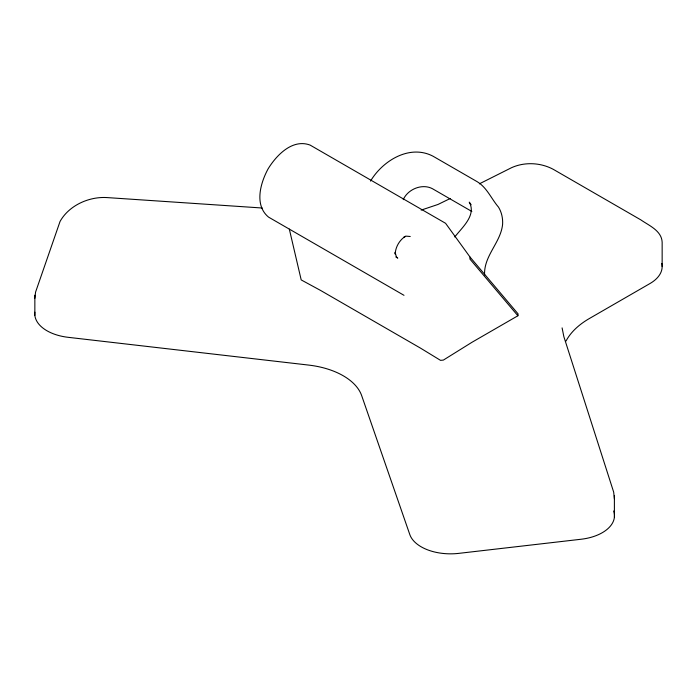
<?xml version="1.0" encoding="UTF-8"?>
<svg xmlns="http://www.w3.org/2000/svg" width="697" height="697" viewBox="0 0 697 697"><rect width="100%" height="100%" fill="white"/><g stroke="black" fill="none" stroke-linecap="round" stroke-linejoin="round"><path stroke-width="1.05" d="M34.85 298.299L35.573 292.113L60.038 221.489C68.881 205.51 88.902 196.449 106.92 197.573L262.264 208.011M289.325 229.113L301.2 279.915L320.454 290.37L420.552 348.16L440.539 360.358L443.388 360.079L472.087 342.218L517.897 315.767L518.115 313.92L470.1 257.149L445.575 223.293L310.113 145.089C292.531 138.494 276.465 155.187 268.11 168.848C260.451 182.919 254.03 205.171 268.537 217.107L403.999 295.319M470.1 257.149L469.865 258.988L517.897 315.767M484.563 274.897C483.796 255.511 500.847 242.556 502.615 224.173C502.929 218.248 501.631 212.236 498.521 207.157C491.35 198.845 486.959 187.589 477.245 181.734L433.142 156.276C409.845 143.939 382.731 160.615 370.534 181.081M403.249 199.647C407.797 189.235 422.094 183.241 432.428 188.704L471.843 211.461M454.801 236.971C461.675 227.806 476.757 215.338 469.247 202.13L471.137 204.735M450.253 198.488L438.004 204.456L421.162 210.102M479.37 183.842L511.485 167.724C524.58 161.748 540.584 162.549 553.226 169.301L640.865 219.895C648.916 225.54 661.584 230.602 662.15 242.164L662.15 266.559M410.237 236.501L406.281 236.144L403.999 237.119L405.462 236.248C399.477 240.108 395.504 246.982 395.164 254.1L395.173 252.392L396.358 256.801L397.76 258.108L395.879 257.019M614.397 498.86L613.674 492.126L563.856 336.651L562.096 327.886M614.388 495.462L614.397 517.261M34.859 295.214L34.85 315.323M661.793 263.431A41.585 24.003 0 0 1 649.97 283.54L589.392 318.512A93.381 53.913 0 0 0 566.051 341.007M34.859 312.186A41.585 24.003 0 0 0 68.193 337.322L308.693 365.089A67.574 39.015 0 0 1 361.699 395.696L409.801 534.547A41.585 24.003 0 0 0 458.731 553.374L581.054 539.251A41.585 24.003 0 0 0 613.674 511.006"/></g></svg>
